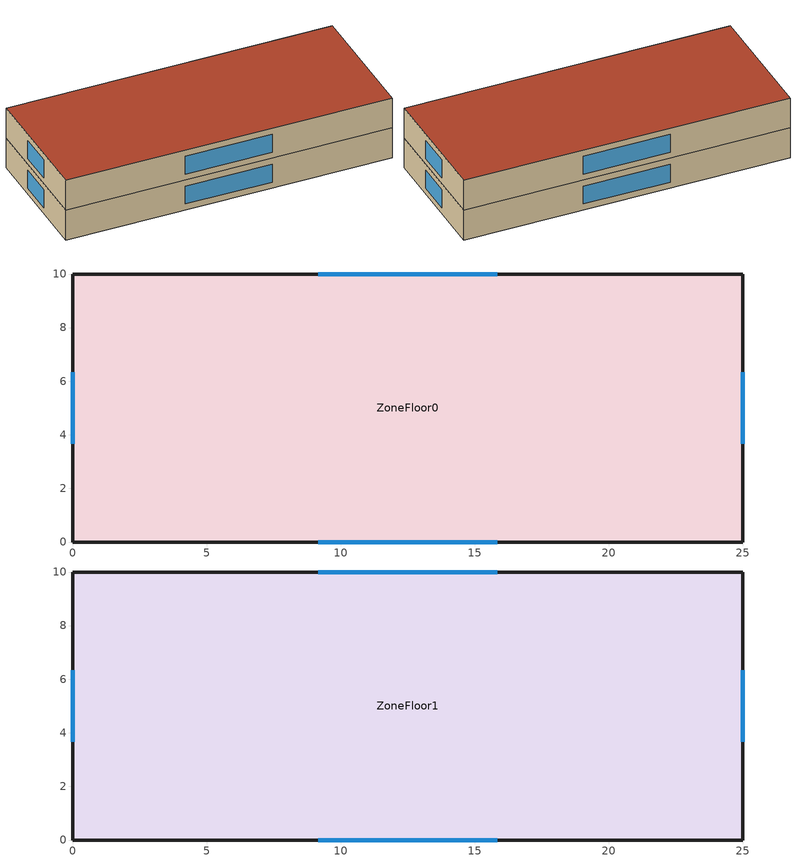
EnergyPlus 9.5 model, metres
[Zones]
ZoneFloor0
 floor ground (http://uesl_data/sources/archetypes/grounds/Ground1948_hollow_slab_medium): 0,0 0,10 25,10 25,0 z0
 wall outside (http://uesl_data/sources/archetypes/walls/Wall1948_cavity_brick_medium): 0,10 0,0 25,0 25,10 0,10 z0:2.5
 window (http://uesl_data/sources/archetypes/windows/Window1948_Standard): 0,6.33 0,3.67 / 15.83,10 9.17,10 / 25,3.67 25,6.33 / 9.17,0 15.83,0 z0.5:2
ZoneFloor1
 floor to ZoneFloor0 (http://uesl_data/sources/archetypes/floors/cesar_default_internal_ceiling_mirrored): 0,0 0,10 25,10 25,0 z2.5
 wall outside (http://uesl_data/sources/archetypes/walls/Wall1948_cavity_brick_medium): 0,10 0,0 25,0 25,10 0,10 z2.5:5
 window (http://uesl_data/sources/archetypes/windows/Window1948_Standard): 0,6.33 0,3.67 / 15.83,10 9.17,10 / 25,3.67 25,6.33 / 9.17,0 15.83,0 z3:4.5
 roof outside (http://uesl_data/sources/archetypes/roofs/Roof1948_cellular_concrete_medium): 25,0 25,10 0,10 0,0 z5
[BUILDING]
Building: North Axis=0; Terrain=Suburbs; Loads Convergence Tolerance Value=0.04; Temperature Convergence Tolerance Value=0.4; Solar Distribution=FullExterior; Maximum Number of Warmup Days=25; Minimum Number of Warmup Days=1
[SITE:GROUNDTEMPERATURE:BUILDINGSURFACE]
18, 18, 18, 18, 18, 18, 18, 18, 18, 18, 18, 18
[SITE:GROUNDTEMPERATURE:FCFACTORMETHOD]
January Ground Temperature=1.6; February Ground Temperature=0.7; March Ground Temperature=2.3; April Ground Temperature=4.8; May Ground Temperature=11.2; June Ground Temperature=16.2; July Ground Temperature=19.6; August Ground Temperature=20.6; September Ground Temperature=18.9; October Ground Temperature=15; November Ground Temperature=9.8; December Ground Temperature=5
[SITE:GROUNDTEMPERATURE:SHALLOW]
14, 14, 14, 14, 14, 14, 14, 14, 14, 14, 14, 14
[SITE:GROUNDTEMPERATURE:DEEP]
14, 14, 14, 14, 14, 14, 14, 14, 14, 14, 14, 14
[MATERIAL] Roughness=Rough; Thermal Absorptance=0.9
Name | Thickness | Conductivity | Density | Specific Heat | Solar Absorptance | Visible Absorptance
http://uesl_data/sources/archetypes/constructionLayers/1948_Gr2_L1 | 0.015 | 0.7 | 1600 | 1000 | 0.6 | 0.6
http://uesl_data/sources/archetypes/constructionLayers/1948_Gr2_L2 | 0.24 | 0.83 | 500 | 840 | 0.6 | 0.6
http://uesl_data/sources/archetypes/constructionLayers/1948_Gr2_L3 | 0.01 | 0.04 | 240 | 760 | 0.6 | 0.6
http://uesl_data/sources/archetypes/constructionLayers/1948_Gr2_L4 | 0.025 | 0.09 | 750 | 1300 | 0.6 | 0.6
http://uesl_data/sources/archetypes/constructionLayers/1948_Gr2_L5 | 0.024 | 0.2 | 800 | 1300 | 0.7 | 0.7
http://uesl_data/sources/archetypes/floors/cesar_default_internal_ceiling_L1 | 0.1 | 1.4 | 2100 | 840 | 0.6 | 0.6
http://uesl_data/sources/archetypes/constructionLayers/1948_Wa7_L1 | 0.115 | 0.96 | 2000 | 840 | 0.6 | 0.6
http://uesl_data/sources/archetypes/constructionLayers/1948_Wa7_L3 | 0.115 | 0.81 | 1500 | 840 | 0.6 | 0.6
http://uesl_data/sources/archetypes/constructionLayers/1948_Wa7_L4 | 0.015 | 0.7 | 1100 | 900 | 0.6 | 0.6
http://uesl_data/sources/archetypes/constructionLayers/1948_Ro4_L1 | 0.02 | 0.17 | 1050 | 1000 | 0.9 | 0.9
http://uesl_data/sources/archetypes/constructionLayers/1948_Ro4_L2 | 0.175 | 0.23 | 700 | 840 | 0.8 | 0.8
http://uesl_data/sources/archetypes/constructionLayers/1948_Ro4_L3 | 0.005 | 0.7 | 1600 | 1000 | 0.6 | 0.6
[MATERIAL:AIRGAP]
http://uesl_data/sources/archetypes/constructionLayers/1948_Wa7_L2: Thermal Resistance=0.175
[WINDOWMATERIAL:GLAZING] Optical Data Type=SpectralAverage; Solar Transmittance at Normal Incidence=0.775; Front Side Solar Reflectance at Normal Incidence=0.071; Back Side Solar Reflectance at Normal Incidence=0.071; Visible Transmittance at Normal Incidence=0.881; Front Side Visible Reflectance at Normal Incidence=0.08; Back Side Visible Reflectance at Normal Incidence=0.08; Infrared Transmittance at Normal Incidence=0; Front Side Infrared Hemispherical Emissivity=0.84; Back Side Infrared Hemispherical Emissivity=0.84; Conductivity=0.9; Dirt Correction Factor for Solar and Visible Transmittance=1; Solar Diffusing=No; Youngs modulus=72000000000; Poissons ratio=0.22
Name | Thickness
http://uesl_data/sources/archetypes/constructionLayers/1948_Wi1_L1 | 0.006
http://uesl_data/sources/archetypes/constructionLayers/1948_Wi1_L3 | 0.005
[WINDOWMATERIAL:GAS]
http://uesl_data/sources/archetypes/constructionLayers/1948_Wi1_L2: Gas Type=Air; Thickness=0.01
[WINDOWMATERIAL:SHADE]
Shade0101: Solar Transmittance=0.31; Solar Reflectance=0.5; Visible Transmittance=0.31; Visible Reflectance=0.5; Infrared Hemispherical Emissivity=0.9; Infrared Transmittance=0; Thickness=0.001; Conductivity=0.9; Shade to Glass Distance=0.1; Top Opening Multiplier=0; Bottom Opening Multiplier=0; LeftSide Opening Multiplier=0; RightSide Opening Multiplier=0; Airflow Permeability=0
[CONSTRUCTION]
http://uesl_data/sources/archetypes/grounds/Ground1948_hollow_slab_medium: http://uesl_data/sources/archetypes/constructionLayers/1948_Gr2_L1, http://uesl_data/sources/archetypes/constructionLayers/1948_Gr2_L2, http://uesl_data/sources/archetypes/constructionLayers/1948_Gr2_L3, http://uesl_data/sources/archetypes/constructionLayers/1948_Gr2_L4, http://uesl_data/sources/archetypes/constructionLayers/1948_Gr2_L5
http://uesl_data/sources/archetypes/floors/cesar_default_internal_ceiling_mirrored: http://uesl_data/sources/archetypes/floors/cesar_default_internal_ceiling_L1
http://uesl_data/sources/archetypes/walls/Wall1948_cavity_brick_medium: http://uesl_data/sources/archetypes/constructionLayers/1948_Wa7_L1, http://uesl_data/sources/archetypes/constructionLayers/1948_Wa7_L2, http://uesl_data/sources/archetypes/constructionLayers/1948_Wa7_L3, http://uesl_data/sources/archetypes/constructionLayers/1948_Wa7_L4
http://uesl_data/sources/archetypes/roofs/Roof1948_cellular_concrete_medium: http://uesl_data/sources/archetypes/constructionLayers/1948_Ro4_L1, http://uesl_data/sources/archetypes/constructionLayers/1948_Ro4_L2, http://uesl_data/sources/archetypes/constructionLayers/1948_Ro4_L3
http://uesl_data/sources/archetypes/windows/Window1948_Standard: http://uesl_data/sources/archetypes/constructionLayers/1948_Wi1_L1, http://uesl_data/sources/archetypes/constructionLayers/1948_Wi1_L2, http://uesl_data/sources/archetypes/constructionLayers/1948_Wi1_L3
[ZONE] Type=1; Multiplier=1; Ceiling Height=autocalculate; Volume=autocalculate; Floor Area=autocalculate; Part of Total Floor Area=Yes
ZoneFloor0; ZoneFloor1
[WINDOWSHADINGCONTROL] Shading Type=ExteriorShade; Shading Control Type=OnIfHighSolarOnWindow; Setpoint=90; Shading Control Is Scheduled=No; Glare Control Is Active=No; Shading Device Material=Shade0101; Type of Slat Angle Control for Blinds=FixedSlatAngle; Multiple Surface Control Type=Sequential
Name | Zone | Fenestration Surface 1 | Fenestration Surface 2 | Fenestration Surface 3 | Fenestration Surface 4
shade_control_ZoneFloor0 | ZoneFloor0 | ZoneFloor0_Wall_0_Win | ZoneFloor0_Wall_1_Win | ZoneFloor0_Wall_2_Win | ZoneFloor0_Wall_3_Win
shade_control_ZoneFloor1 | ZoneFloor1 | ZoneFloor1_Wall_0_Win | ZoneFloor1_Wall_1_Win | ZoneFloor1_Wall_2_Win | ZoneFloor1_Wall_3_Win
[PEOPLE] Number of People Schedule=mfh_nominal_occupancy; Number of People Calculation Method=Area/Person; Zone Floor Area per Person=25.64103; Fraction Radiant=0.3; Sensible Heat Fraction=autocalculate; Activity Level Schedule=mfh_nominal_activity; Carbon Dioxide Generation Rate=3.82e-08; Enable ASHRAE 55 Comfort Warnings=No; Mean Radiant Temperature Calculation Type=ZoneAveraged; Clothing Insulation Calculation Method=ClothingInsulationSchedule
Name | Zone or ZoneList
ZoneFloor0_People | ZoneFloor0
ZoneFloor1_People | ZoneFloor1
[LIGHTS] Schedule=mfh_nominal_lighting; Design Level Calculation Method=Watts/Area; Watts per Zone Floor Area=10.3104; Return Air Fraction=0; Fraction Radiant=0.4; Fraction Visible=0.2; Fraction Replaceable=1; EndUse Subcategory=General; Return Air Fraction Calculated from Plenum Temperature=No; Return Air Fraction Function of Plenum Temperature Coefficient 1=0; Return Air Fraction Function of Plenum Temperature Coefficient 2=0
Name | Zone or ZoneList
ZoneFloor0_Lights | ZoneFloor0
ZoneFloor1_Lights | ZoneFloor1
[ELECTRICEQUIPMENT] Schedule=mfh_nominal_appliances; Design Level Calculation Method=Watts/Area; Watts per Zone Floor Area=6.4; Fraction Latent=0; Fraction Radiant=0.75; Fraction Lost=0; EndUse Subcategory=General
Name | Zone or ZoneList
ZoneFloor0_Appliances | ZoneFloor0
ZoneFloor1_Appliances | ZoneFloor1
[HOTWATEREQUIPMENT] Schedule=mfh_nominal_dhw; Design Level Calculation Method=Watts/Area; Power per Zone Floor Area=4.216667; Fraction Latent=0; Fraction Radiant=0; Fraction Lost=1; EndUse Subcategory=General
Name | Zone or ZoneList
ZoneFloor0_DHW | ZoneFloor0
ZoneFloor1_DHW | ZoneFloor1
[ZONEINFILTRATION:DESIGNFLOWRATE] Schedule=Constant_1; Design Flow Rate Calculation Method=AirChanges/Hour; Air Changes per Hour=0.71125; Constant Term Coefficient=1; Temperature Term Coefficient=0; Velocity Term Coefficient=0; Velocity Squared Term Coefficient=0
Name | Zone or ZoneList
ZoneFloor0_Infiltration | ZoneFloor0
ZoneFloor1_Infiltration | ZoneFloor1
[HVACTEMPLATE:THERMOSTAT]
FIXED_Residential_thermostat: Heating Setpoint Schedule=mfh_nominal_thermostat_heating; Cooling Setpoint Schedule=mfh_nominal_thermostat_cooling
[HVACTEMPLATE:ZONE:IDEALLOADSAIRSYSTEM] Template Thermostat=FIXED_Residential_thermostat; Maximum Heating Supply Air Temperature=50; Minimum Cooling Supply Air Temperature=13; Maximum Heating Supply Air Humidity Ratio=0.0156; Minimum Cooling Supply Air Humidity Ratio=0.0077; Heating Limit=NoLimit; Cooling Limit=NoLimit; Dehumidification Control Type=ConstantSensibleHeatRatio; Cooling Sensible Heat Ratio=0.7; Dehumidification Setpoint=60; Humidification Control Type=None; Humidification Setpoint=30; Outdoor Air Method=DetailedSpecification; Outdoor Air Flow Rate per Person=0; Outdoor Air Flow Rate per Zone Floor Area=0; Outdoor Air Flow Rate per Zone=0; Design Specification Outdoor Air Object=FIXED_Residential_outdoorair; Demand Controlled Ventilation Type=None; Outdoor Air Economizer Type=NoEconomizer; Heat Recovery Type=None; Sensible Heat Recovery Effectiveness=0.7; Latent Heat Recovery Effectiveness=0.65
ZoneFloor0; ZoneFloor1
[DESIGNSPECIFICATION:OUTDOORAIR]
FIXED_Residential_outdoorair: Outdoor Air Method=Flow/Area; Outdoor Air Flow per Person=0; Outdoor Air Flow per Zone Floor Area=0.00129722; Outdoor Air Flow per Zone=0; Outdoor Air Flow Air Changes per Hour=0; Outdoor Air Schedule=mfh_nominal_ventilation
[SCHEDULE:CONSTANT]
Constant_1: Hourly Value=1
[SCHEDULE:FILE] Column Number=1; Rows to Skip at Top=0; Number of Hours of Data=8760; Column Separator=Comma; Interpolate to Timestep=No
Name | File
mfh_nominal_occupancy | profiles\mfh_nominal_occupancy.csv
mfh_nominal_activity | profiles\mfh_nominal_activity.csv
mfh_nominal_lighting | profiles\mfh_nominal_lighting.csv
mfh_nominal_appliances | profiles\mfh_nominal_appliances.csv
mfh_nominal_dhw | profiles\mfh_nominal_dhw.csv
mfh_nominal_thermostat_heating | profiles\mfh_nominal_thermostat_heating.csv
mfh_nominal_thermostat_cooling | profiles\mfh_nominal_thermostat_cooling.csv
mfh_nominal_ventilation | profiles\mfh_nominal_ventilation.csv
